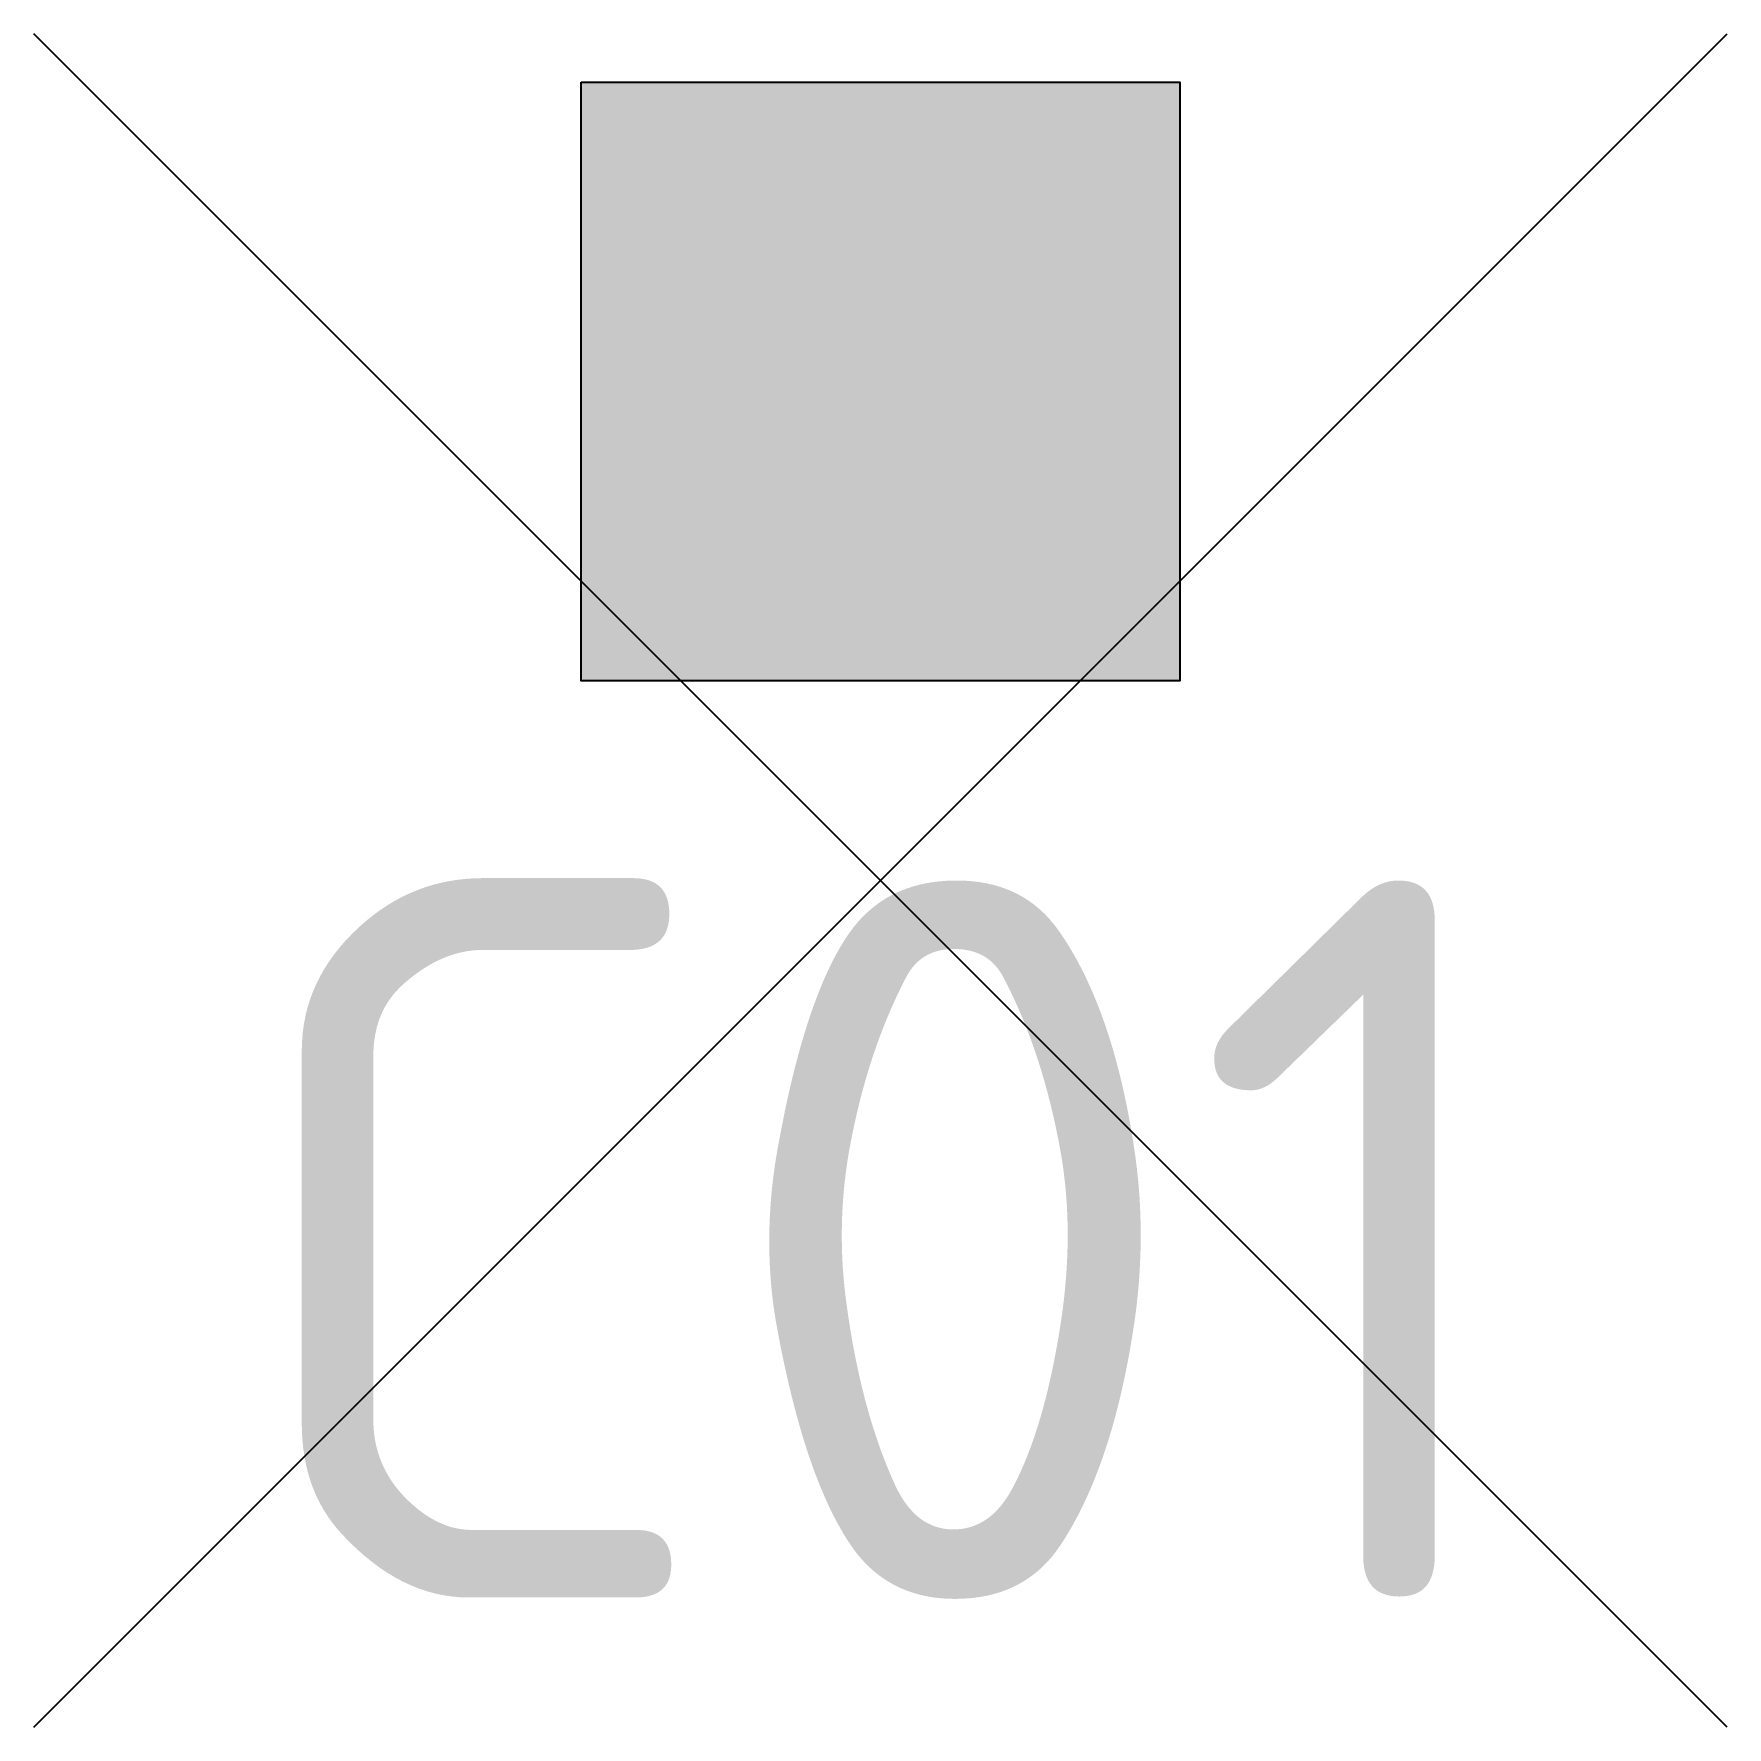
# Model space of a CAD drawing. Header units: metres. Extents: x -0.00212 to 0.00212, y -0.00337 to 0.00087.
import ezdxf

# ---------------------------------------------------------------- set-up
doc = ezdxf.new("R2010")
doc.units = ezdxf.units.M
doc.header["$MEASUREMENT"] = 0
doc.styles.add('NLCS-ISO-T18', font='', dxfattribs={"height": 0.0018})
doc.styles.get('NLCS-ISO-T18').set_extended_font_data('NLCS-ISO')

msp = doc.modelspace()

# ---------------------------------------------------------------- linework, layer by layer
for p, q in [((0.0021213, -0.0033713), (-0.0021213, 0.0008713)), ((-0.0021213, -0.0033713), (0.0021213, 0.0008713))]:
    msp.add_line(p, q)
at = {"flags": 128}
msp.add_lwpolyline([(-0.00075, 0.00075), (0.00075, 0.00075), (0.00075, -0.00075), (-0.00075, -0.00075)], close=True, dxfattribs=at)
at = {"extrusion": (0, 0, -1)}
msp.add_solid([(0.00075, 0.00075), (-0.00075, 0.00075), (0.00075, -0.00075), (-0.00075, -0.00075)], dxfattribs=at)

# ---------------------------------------------------------------- texts
at = {"linetype": 'Continuous', "lineweight": 0, "insert": (0, -0.00125), "char_height": 0.0018, "attachment_point": 2, "line_spacing_factor": 0.85, "style": 'NLCS-ISO-T18'}
msp.add_mtext('C01', dxfattribs=at)

doc.saveas('drawing.dxf')
